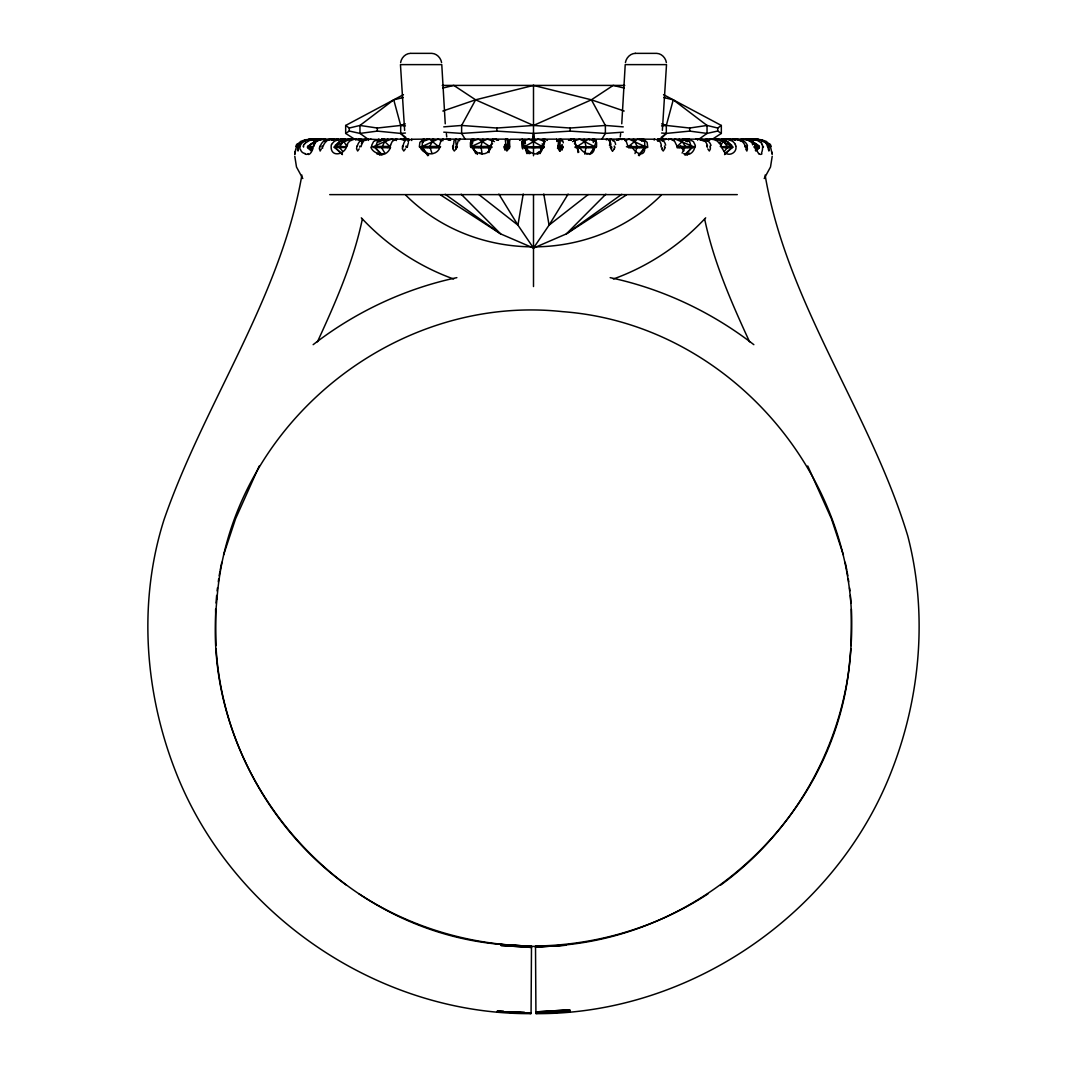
<?xml version="1.0" encoding="UTF-8"?>
<svg xmlns="http://www.w3.org/2000/svg" width="1067" height="1067" viewBox="0 0 1067 1067"><rect width="100%" height="100%" fill="white"/><g stroke="black" fill="none" stroke-linecap="round" stroke-linejoin="round"><path stroke-width="1.5" d="M402.379 147.913L402.392 148.46A9.029 8.683 -5.2 0 0 402.419 148.887L403.779 151.021L405.433 148.887M561.976 146.032L561.949 147.113M772.215 156.262L770.507 167.012L764.199 178.549M531.073 1012.796L531.486 946.869M509.399 141.057L509.613 140.124A37.358 3.201 89.9 0 1 510.079 139.244L556.814 139.137L556.787 141.458M371.676 146.032L371.703 146.913M452.648 147.113L452.688 146.046M427.867 155.755L422.252 147.806L422.319 141.591L425.64 139.137L507.932 139.137L509.292 147.486M215.601 609.07L215.921 645.615M573.926 140.364L573.766 139.137M319.54 148.887L320.153 151.034L321.354 148.887M850.892 648.656C845.171 741.618 795.902 830.446 720.612 885.117M851.079 645.615L851.399 609.07M508.959 146.032L508.866 147.113M402.406 147.113L402.526 146.046M216.027 603.002L216.641 595.413M314.418 144.832L314.698 141.591L318.233 139.137L307.643 146.446L307.643 147.806L311.311 150.981M695.257 146.899L695.297 146.019M621.754 123.785L625.222 64.62L666.515 64.62L662.367 130.361M561.896 147.913L561.842 148.353A9.083 8.376 -46.1 0 1 561.842 148.9L560.002 151.021M557.708 147.486L559.068 139.137L641.36 139.137L644.681 141.591L644.748 147.806L639.133 155.755M620.247 136.936L620.647 133.655M217.081 590.865L217.495 587.837M218.295 581.808L218.708 578.781M557.668 147.753L557.548 148.526M489.033 152.568L489.74 146.446L492.567 143.538M456.356 147.113L458.437 140.124M614.245 148.887L612.605 151.021M295.119 152.421L294.825 154.368L295.626 149.793M298.08 148.887L298.026 151.007L298.76 148.887M523.217 194.021L517.935 225.137L533.5 248.077L566.324 233.913L626.369 194.981M532.393 139.964L533.5 133.415L570.151 131.121L605.376 133.415L623.248 132.161M295.199 151.981L295.332 151.194M219.175 575.78L219.975 571.272M301.881 175.068C280.541 298.4 204.437 402.806 164.011 519.749C138.23 600.841 144.392 690.496 174.815 769.427C229.712 913.259 376.944 1014.597 531.073 1013.637M303.521 147.086L303.655 146.419M505.371 141.057L505.558 140.244A36.171 3.094 -89.9 0 1 506.065 139.27L506.158 139.137M584.823 154.168L586.05 146.446L584.089 139.137M405.847 147.113L406.074 146.032M220.242 569.778L221.803 562.322M362.38 218.922C353.39 261.828 335.692 302.188 317.433 341.827M295.626 149.793L296.599 146.472M319.807 147.113L320.087 146.032M356.912 146.032L356.711 147.113A13.137 12.471 38.8 0 0 356.751 147.926M596.533 146.833L596.586 142.631L594.799 139.59M359.646 147.113L359.939 146.032M400.618 62.566C401.339 57.751 405.513 53.43 410.502 53.35M456.009 148.887L454.302 151.021L452.768 148.887A9.043 8.576 31.1 0 1 452.755 148.46M625.409 62.566C626.209 57.751 630.384 53.417 635.412 53.35M660.5 139.257L666.315 133.415L666.315 125.453L673.25 99.818L663.767 97.55M223.59 554.92L235.567 518.789L259.254 465.972M298.493 147.113L298.853 146.046A9.51 9.323 -89.9 0 1 303.375 140.951M359.179 148.887L357.658 151.021L356.591 148.887A9.016 8.376 -42.9 0 1 356.525 148.46M321.874 147.113L322.221 146.032M543.783 146.819L543.797 139.59M299.253 147.113L299.64 146.032M523.19 139.59L523.203 146.819M540.142 153.581L542.116 146.446L544.557 142.805M591.211 153.581L594.239 147.806L595.919 141.591L593.866 139.137L596.306 140.364M488.179 152.141L489.74 147.806L491.874 147.513M755.236 150.074C765.026 146.179 753.649 143.618 748.767 139.137L759.357 146.446L759.357 147.806L755.689 150.981M634.985 153.581L637.266 146.446L633.264 139.137M390.455 145.152L392.269 141.431L395.017 139.59M482.911 139.137L480.95 146.446L482.177 154.168M438.937 146.873L440.764 141.418L442.392 139.59M747.007 139.137C752.062 138.937 755.183 147.393 759.357 146.446M390.189 145.806L389.695 146.926M381.813 155.142L375.304 147.806L377.411 141.591L382.066 139.137L409.181 139.137M312.271 147.099L312.578 146.419M347.055 144.458C346.428 154.435 330.29 158.543 331.17 146.112A7.962 7.322 18.1 0 1 331.477 144.538M504.638 149.927L507.332 147.419L506.185 147.513M538.982 153.581L542.116 147.806L544.117 147.513L544.117 146.726L522.883 146.726L522.883 147.513L524.884 147.806L542.116 147.806M624.168 111.035L591.385 99.818L533.5 85.413L475.615 99.818L461.624 125.453L461.624 133.415L465.079 139.057M347.415 143.752L349.696 141.057L353.137 139.604A49.455 34.117 77.7 0 1 355.951 139.07M453.848 141.057L454.422 140.257A36.091 9.39 -89.9 0 1 455.956 139.27L456.263 139.137M568.124 194.101L549.065 225.137L533.5 248.077L500.676 233.913L440.631 194.981M601.921 139.057L605.376 133.415L605.376 125.453L591.385 99.818L613.192 85.413L624.262 88.068M682.12 153.101L685.374 146.446L682.253 141.591L679.145 139.137M492.541 139.59L490.82 146.833A10.563 8.856 39.1 0 1 482.471 153.888A10.563 8.856 39.1 0 1 471.827 146.512M589.544 154.422L594.239 147.806L596.053 147.513L596.053 146.726L575.126 146.726M337.919 144.018L339.706 141.591L345.215 139.137L339.719 146.446L334.171 146.819M298 143.845L300.774 141.377L305.015 139.884M433.736 139.137L429.734 146.446L432.015 153.581M475.789 153.581L472.761 147.806L471.08 141.591L473.134 139.137L470.694 140.364M720.772 146.112L724.146 151.607L727.281 147.806L732.829 147.419M638.399 155.142L644.748 147.806L647.682 147.419M685.187 155.142L691.696 147.806L693.843 147.419M314.792 142.778L318.326 140.431L324.181 139.217M342.4 154.622L335.238 147.806L335.238 146.446L339.706 141.591L345.695 139.137M305.522 142.911L309.603 140.431L316.832 139.137M705.687 217.828C680.306 245.103 648.443 266.39 613.365 278.994M379.692 141.591L382.066 139.137M404.566 141.057L405.527 140.244A36.251 16.205 -89.9 0 1 408.168 139.27L408.688 139.137M408.181 141.057L409.341 140.124A37.465 16.752 89.9 0 1 411.795 139.257L424.533 139.137M605.856 194.181L566.324 233.913L621.794 194.287M538.755 151.994L537.235 153.261M684.801 154.622L691.696 147.806L689.589 141.591L684.934 139.137L657.832 139.137M691.696 147.806L677.198 147.806L677.198 146.446L682.253 141.591L682.987 139.137L689.589 141.591M724.6 154.622L731.762 147.806L731.762 146.446L727.294 141.591L721.785 139.137L727.281 146.446L732.829 146.819M314.698 141.591C298.026 155.155 314.458 139.91 319.993 139.137M686.988 155.222L689.335 153.101M661.34 195.061C592.318 264.109 474.682 264.109 405.66 195.061M724.613 154.168L731.762 147.806M539.262 152.114L538.275 152.874M562.269 144.512L559.668 146.819L560.815 146.726M335.118 145.472L339.706 141.591M387.855 139.137L384.747 141.591L373.157 146.819M588.144 194.567L549.065 225.137L543.783 194.021M661.113 137.496L666.315 133.415L689.682 131.108L707.034 133.415L717.731 131.028L721.332 133.415L712.956 138.843M313.151 344.668C355.258 312.071 404.713 288.704 456.849 277.647M403.233 97.55L393.75 99.818L359.966 125.453L349.269 128.027L345.668 125.453L403.459 94.643M472.201 139.59L470.414 142.631L470.467 146.833M698.925 139.217L707.034 133.415L707.034 125.453L673.25 99.818M661.58 125.879L666.315 125.453L689.682 128.027L707.034 125.453L717.731 128.027L721.332 125.453L663.541 94.643M359.886 141.044L365.861 139.137M362.98 141.044L368.955 139.137L382.76 139.844M354.044 138.843L345.668 133.415L349.269 131.028L359.966 133.415L377.318 131.108L400.685 133.415L405.42 133.028M577.967 152.568L577.26 146.446L588.584 139.137L595.919 141.591M708.075 893.786C657.139 927.356 596.413 945.255 535.501 946.029M563.163 147.806L559.668 147.419L560.815 147.513M348.269 139.137L335.238 146.446M503.837 146.446L507.332 146.819L506.185 146.726M526.858 153.581L524.884 146.446L538.061 139.137L545.37 141.591M748.821 140.364L751.101 139.137L754.022 140.124M324.008 141.044L325.808 140.244A24.701 20.873 -89.9 0 1 327.622 139.75L329.223 139.444A48.749 41.186 -89.9 0 1 330.503 139.27L331.143 139.137M326.182 141.044L328.369 140.124A25.555 21.593 89.8 0 1 329.81 139.75L331.397 139.444A48.749 41.2 89.9 0 1 332.677 139.27L334.451 139.137M489.74 147.806L472.761 147.806L470.947 147.513L470.947 146.726L487.419 139.137L494.461 141.591M422.919 139.59L419.891 142.364L419.331 146.859L422.252 146.446L438.017 139.137L441.951 140.604M379.705 141.591L384.533 139.137M661.487 140.364L663.901 139.137M358.019 140.364L360.459 139.137L363.354 140.124M304.228 141.031L306.749 140.124A25.034 24.554 89.6 0 1 308.403 139.75L310.284 139.444A48.882 47.935 89.7 0 1 311.764 139.27L313.285 139.137A10.323 9.843 77.5 0 0 313.458 140.284M424.546 140.364L427.24 139.137M616.379 140.364L619.073 139.137M591.385 99.818L533.5 125.453L496.849 128.027L461.624 125.453L443.752 126.866M471.094 140.364L473.921 139.137M568.498 140.364L571.325 139.137M672.463 140.364L675.318 139.137L693.843 146.819M303.682 141.591L309.43 139.137L341.547 139.137M519.589 140.364L522.47 139.137M327.649 140.124L330.21 139.137L332.784 140.124M569.538 140.124L572.112 139.137M734.216 140.124L736.79 139.137L739.351 140.124M625.049 140.604L628.983 139.137L644.748 146.446L647.682 146.819L647.122 142.364L644.095 139.59M377.411 141.591L384.013 139.137L384.747 141.591L389.802 146.446L389.802 147.806L373.157 147.419M617.873 140.124L620.674 139.137M314.645 141.591L321.754 139.137M572.539 141.591L579.581 139.137L594.239 146.446M334.171 147.419L344.814 147.513L344.814 146.726L346.748 146.446L344.001 141.591L351.323 139.137M422.319 141.591L429.454 139.137L438.404 146.446L440.604 146.726M368.075 139.217L359.966 133.415L359.966 125.453L377.318 128.027L400.685 125.453L405.367 123.852M442.832 111.035L475.615 99.818L533.5 125.453L570.151 128.027L605.376 125.453L623.248 126.866M703.646 140.124L706.541 139.137L708.981 140.364M312.978 140.124L315.899 139.137L318.179 140.364M521.63 141.591L528.939 139.137L542.116 146.446M663.447 140.124L666.382 139.137M471.08 141.591L478.416 139.137L489.74 146.446L491.874 146.726M307.643 146.446L308.59 147.513C305.722 147.313 312.138 147.886 311.764 150.074M310.324 147.513L309.39 147.806L309.39 146.446L312.791 146.726L312.791 147.513L310.324 147.513L310.324 146.726M460.157 139.137L459.85 139.23A37.318 9.723 89.9 0 0 458.437 140.084M684.24 139.844L687.762 139.137M756.676 146.726L757.61 146.446L757.61 147.806L754.209 147.513L754.209 146.726L756.676 146.726L756.676 147.513M723.639 140.244L725.027 139.884M768.96 146.726L768.64 146.819A13.311 8.523 71.8 0 1 768.787 147.753M759.237 147.513L758.37 146.726L759.237 146.726M377.318 139.604L373.583 141.564L371.756 145.152A8.376 7.389 27.9 0 0 371.716 146.032M503.837 147.806L506.998 147.806L506.998 146.446L504.744 144.512M562.362 149.927L560.002 147.806L560.002 146.446L563.163 146.446M442.738 88.068L453.808 85.413L475.615 99.818M305.002 139.884L310.644 139.137A10.217 10.217 0 0 0 310.63 140.377M338.826 139.604L334.451 141.191L331.904 143.858A7.842 7.149 44.9 0 0 331.637 144.592M677.198 146.446L691.696 146.446M305.482 139.79L306.189 139.657M302.641 141.364A9.51 9.443 -3.4 0 1 303.388 140.964L305.936 140.124A24.994 24.514 -89.6 0 1 307.589 139.75L309.483 139.444A48.882 47.935 -89.7 0 1 310.964 139.27L312.431 139.137A10.323 10.257 -55.3 0 0 312.458 140.31M722.186 146.726L727.281 146.446L727.281 147.806L722.186 147.513L722.186 146.726L720.252 146.446L722.999 141.591L731.762 146.446M420.705 146.726L422.252 147.806L438.404 147.806L438.404 146.446L422.252 146.446M626.396 146.726L644.748 146.446M375.304 146.446L389.802 146.446M683.667 139.27L684.094 139.137M644.748 147.806L628.596 147.806L628.596 146.446L637.546 139.137L644.681 141.591M594.239 147.806L575.126 147.513M472.761 146.446L489.74 146.446M714.93 139.19L715.17 139.137M716.464 139.27L717.758 139.137M324.195 139.217L325.448 139.137M731.989 139.27L734.443 139.137A48.749 41.213 -89.9 0 1 735.603 139.444L737.204 139.75A24.741 20.927 -89.9 0 1 739.018 140.244L740.818 141.044M333.971 139.137L333.638 139.163A10.323 8.749 89.9 0 0 333.664 140.377M734.309 139.137L732.549 139.137M534.607 139.964L533.5 133.415L496.849 131.121L461.624 133.415L443.752 132.161M535.927 1012.796L569.778 1010.836L535.927 1012.796L535.514 946.869M563.456 1011.449L569.791 1011.089L563.336 1011.409M342.814 151.474L339.719 147.806L339.719 146.446L344.814 146.726M542.369 1012.476L550.439 1012.063M535.927 1013.637C690.056 1014.597 837.288 913.259 892.185 769.427C920.674 695.711 927.69 612.818 907.79 536.021C870.299 411.982 786.979 304.215 765.119 175.068M410.968 53.35L431.855 53.363C436.776 53.577 440.804 57.845 441.591 62.566M761.451 142.911L757.37 140.431L750.168 139.137M343.387 139.137L367.742 139.137M449.901 139.137L450.261 139.137A50.589 15.525 -84 0 0 449.901 139.11M610.951 139.137L611.044 139.23A37.305 9.723 89.9 0 1 612.471 140.097M642.481 139.137L655.205 139.23A36.225 16.205 -89.9 0 1 657.859 140.204L658.819 141.057M753.542 140.284A10.323 9.843 -77.5 0 0 753.662 139.137L754.716 139.137M635.145 53.363L656.725 53.363C661.633 53.563 665.661 57.831 666.382 62.566M442.258 85.413L624.742 85.413M352.724 139.27L351.83 139.137M687.241 139.137L698.045 139.137L704.007 141.044M699.258 139.137L723.613 139.137M725.453 139.137L757.57 139.137L763.318 141.591M735.87 139.19L736.51 139.27A48.749 41.213 89.9 0 1 737.79 139.444L739.378 139.75A25.515 21.567 89.9 0 1 740.831 140.124L743.005 141.044M329.703 194.621L737.297 194.621M741.552 139.137L742.819 139.217M659.153 139.137L659.819 139.137A50.402 24.701 84.8 0 0 659.139 139.39M348.842 139.137L350.536 139.27M332.557 139.137L335.011 139.27M531.073 1013.37L497.182 1011.689L531.073 1013.37L528.045 1013.116M525.017 1013.01L507.172 1012.09M514.641 1012.09L524.497 1012.516M503.664 1011.409L497.209 1011.089L503.544 1011.449M516.561 1012.063L524.631 1012.476M503.637 1011.849L497.182 1011.529L503.837 1011.903M506.865 1012.009L524.617 1012.903M531.499 946.029C470.587 945.255 409.861 927.356 358.925 893.786M661.58 133.028L666.315 133.415M754.542 140.31A10.323 10.257 55.2 0 0 754.636 139.137L756.05 139.27A48.882 47.922 89.7 0 1 757.53 139.444L759.411 139.75A24.994 24.514 89.6 0 1 761.051 140.124L763.572 141.044A9.51 9.443 3.2 0 1 768.24 146.006M393.75 99.818L400.685 125.453L405.42 125.879M754.502 139.19L755.236 139.27A48.882 47.935 -89.7 0 1 756.73 139.444L758.61 139.75A25.034 24.554 -89.6 0 1 760.251 140.124L762.772 141.031M733.029 139.137L734.323 139.27M742.805 139.217L748.647 140.431L752.288 142.911M701.126 139.137L707.101 141.044M382.333 139.137L383.333 139.27M761.998 139.884L756.423 139.137A10.217 10.217 0 0 1 756.37 140.377M658.312 139.137L658.832 139.23A37.465 16.752 89.9 0 1 661.273 140.097L662.434 141.057M728.187 139.604L732.576 141.191L735.083 143.752A7.842 7.216 -22.8 0 1 735.443 144.445M761.758 139.83L766.226 141.377L769.014 143.845M341.973 139.884L343.374 140.244M610.151 277.647C662.287 288.69 711.742 312.071 753.849 344.668M689.669 139.604L693.39 141.564L695.217 145.152A8.376 7.456 -21 0 1 695.337 146.019M606.843 139.137L607.15 139.23A36.105 9.416 -89.9 0 1 608.697 140.204L609.257 141.057M715.677 139.137L722.999 141.591L718.731 139.137M400.618 139.137L403.553 140.124M661.633 123.852L666.315 125.453M671.957 139.59L674.691 141.431L676.505 145.152M745.246 139.137L752.302 141.591L752.582 144.832M446.326 139.137L449.127 140.124M453.635 278.994C418.557 266.39 386.694 245.103 361.313 217.828M494.888 139.137L497.462 140.124M721.305 139.137L727.294 141.591L731.882 145.472M544.543 139.137L547.411 140.364M394.537 140.364L391.682 139.137L384.747 141.591L381.626 147.806L384.88 153.101M593.079 139.137L595.906 140.364M495.675 139.137L498.502 140.364M639.76 139.137L642.454 140.364M447.927 139.137L450.621 140.364M682.467 139.137L687.295 141.591M403.099 139.137L405.513 140.364M624.622 139.59L626.262 141.418L628.09 146.873M529.765 153.261L528.258 151.994M528.725 152.874L527.738 152.114M445.206 194.287L500.676 233.913L461.144 194.181M346.388 885.117C271.098 830.446 221.829 741.618 216.108 648.656M400.685 125.453L400.685 133.415L405.887 137.496M478.856 194.567L517.935 225.137L498.876 194.101M758.717 153.701L754.903 147.526M335.238 147.806L342.387 154.168M377.665 153.101L380.012 155.222M560.842 139.137L560.935 139.23A37.372 3.188 89.9 0 1 561.402 140.124L561.629 141.057M556.814 139.137L556.907 139.23A36.158 3.094 -89.9 0 1 557.414 140.204L557.601 141.057M375.304 147.806L382.199 154.622M400.685 133.415L406.5 139.257M574.433 143.538L577.26 146.446M684.934 139.137L687.308 141.591M612.471 140.124L613.152 141.057M724.146 151.607C728.147 157.396 737.404 152.848 735.857 146.112M422.252 147.806L428.601 155.142M727.294 141.591L729.081 144.018M302.801 178.549L296.493 167.012L294.785 156.262M574.459 139.59L575.233 142.498M472.761 147.806L477.456 154.422M522.443 142.805L524.884 146.446M719.678 143.858L717.331 141.057L713.89 139.604A49.429 34.117 -74.9 0 0 711.035 139.244M524.884 147.806L528.018 153.581M807.746 465.972L831.433 518.789L843.41 554.92M754.396 146.419L754.796 147.313M677.265 146.926L676.771 145.806M749.567 341.827C731.308 302.188 713.61 261.828 704.62 218.922M767.36 146.032L767.747 147.113M770.481 146.686L772.148 154.235M768.147 146.032L768.507 147.113M576.167 146.833L575.26 142.765M577.26 147.806L578.821 152.141M744.793 146.032L745.139 147.113M746.927 146.032L747.207 147.113M707.808 148.887L709.328 151.021L710.395 148.887A9.016 8.243 48.8 0 0 710.315 148.46L710.369 147.913A13.137 12.657 -10.9 0 0 710.329 147.099M745.66 148.887L746.86 151.034L747.474 148.887A9.029 7.069 64.7 0 0 747.3 148.446M661.567 148.887L663.221 151.021L664.581 148.887A9.029 8.669 16.7 0 0 664.594 148.46L664.621 147.913M707.048 146.032L707.341 147.113M768.24 148.887L768.894 151.007L768.92 148.887M763.318 146.419L763.465 147.086M710.075 146.032L710.275 147.113M660.926 146.046L661.153 147.113M845.197 562.322L846.758 569.778M505.238 148.887L506.878 151.021L508.586 148.887A9.11 7.856 -58.1 0 0 508.812 148.46M509.452 148.526L509.332 147.753M847.025 571.272L847.825 575.78M771.801 151.981L772.081 153.755M610.644 147.113L610.497 146.046M664.474 146.032L664.594 147.113M848.292 578.781L848.705 581.808M849.505 587.837L849.919 590.865M446.353 133.655L446.753 136.936M404.633 130.361L400.458 64.62L441.778 64.62L445.246 123.785M558.134 147.113L558.041 146.032M850.359 595.413L850.973 603.002M614.312 146.046L614.352 147.113M505.038 147.113L505.011 146.032M543.623 140.257L543.65 141.097M758.41 146.726L758.41 147.513M732.402 146.726L732.402 147.513M730.922 146.726L730.922 147.513M728.668 146.726L728.668 147.513M725.733 146.726L725.733 147.513M721.332 125.453L721.332 133.415M717.731 128.027L717.731 131.028M692.87 146.726L692.87 147.513M690.349 146.726L690.349 147.513M689.682 128.027L689.682 131.108M687.161 146.726L687.161 147.513M683.467 146.726L683.467 147.513M679.359 146.726L679.359 147.513M646.295 146.726L646.295 147.513M643.054 146.726L643.054 147.513M639.293 146.726L639.293 147.513M635.172 146.726L635.172 147.513M630.81 146.726L630.81 147.513M592.318 146.726L592.318 147.513M588.197 146.726L588.197 147.513M583.862 146.726L583.862 147.513M579.448 146.726L579.448 147.513M570.151 128.027L570.151 131.121M562.069 146.726L562.069 147.513M560.482 146.726L560.482 147.513M560.215 146.446L560.215 147.806M559.842 146.726L559.722 147.513M540.035 146.726L540.035 147.513M535.701 146.726L535.701 147.513M533.5 85.413L533.5 155.755M533.5 194.901L533.5 286.543M531.299 146.726L531.299 147.513M526.965 146.726L526.965 147.513M507.278 146.726L507.278 147.513M506.785 146.446L506.785 147.806M506.518 146.726L506.518 147.513M504.931 146.726L504.931 147.513M496.849 128.027L496.849 131.121M487.552 146.726L487.552 147.513M483.138 146.726L483.138 147.513M478.803 146.726L478.803 147.513M474.682 146.726L474.682 147.513M436.19 146.726L436.19 147.513M431.828 146.726L431.828 147.513M427.707 146.726L427.707 147.513M423.946 146.726L423.946 147.513M387.641 146.726L387.641 147.513M383.533 146.726L383.533 147.513M379.839 146.726L379.839 147.513M377.318 128.027L377.318 131.108M376.651 146.726L376.651 147.513M374.13 146.726L374.13 147.513M349.269 128.027L349.269 131.028M345.668 125.453L345.668 133.415M341.267 146.726L341.267 147.513M338.332 146.726L338.332 147.513M336.078 146.726L336.078 147.513M334.598 146.726L334.598 147.513M573.979 139.07A50.309 6.722 -82.9 0 1 574.499 139.244M594.332 146.312A10.563 7.109 55.3 0 1 588.957 153.888A10.563 7.109 55.3 0 1 578.928 146.126M593.906 139.003A50.216 10.403 83.8 0 1 594.772 139.284M589.251 139.937A50.709 10.47 -84.9 0 1 589.544 139.71M571.165 140.31A50.656 6.562 87.1 0 1 571.325 140.004M592.945 138.977A10.297 0.934 89.3 0 1 592.945 140.177M593.372 141.257A9.643 3.775 85.6 0 1 593.319 142.471M560.242 149.247A10.283 1.627 89.2 0 1 558.481 139.23M606.416 139.07A10.323 1.654 -86.2 0 1 606.349 139.964M623.421 139.123A49.989 15.378 -81.9 0 1 624.648 139.444M621.928 139.003A10.23 1.867 -86.9 0 1 621.888 139.684M644.415 146.019A10.657 5.975 59.4 0 1 640.76 153.848A10.657 5.975 59.4 0 1 631.424 145.899M642.467 139.017A50.056 19.339 82.9 0 1 644.081 139.364M641.694 139.07A10.23 2.988 89.2 0 1 641.654 141.004M633.838 139.644A50.562 19.499 -83.8 0 1 634.398 139.457M616.699 139.577A50.602 15.418 86.4 0 1 617.113 139.377M654.284 139.097A10.323 3.641 -86 0 1 654.191 140.137M669.996 139.177A49.842 24.448 -79.6 0 1 671.97 139.524M668.609 139.057A10.23 3.841 -86.7 0 1 668.542 139.95M676.958 145.899A8.309 1.32 65.3 0 1 676.705 145.299M683.96 150.834A10.723 4.481 62.3 0 1 680.506 145.672M683.654 153.661A11.55 9.603 77.4 0 0 690.269 153.728A10.857 9.11 76.1 0 0 694.87 146.779M687.228 139.003A49.816 28.782 80.7 0 1 689.655 139.377M686.414 139.097A10.243 4.962 89.2 0 1 686.308 141.177M674.331 139.577A50.309 29.009 -81.2 0 1 675.171 139.417M709.875 139.083A10.243 6.122 -86.1 0 1 709.782 140.11M719.892 143.098A7.882 3.081 71.8 0 1 720.345 143.912M719.838 142.178A8.002 1.814 67.7 0 1 721.372 145.085M735.23 144.525A7.962 7.109 15.9 0 1 735.75 146.126M724.906 138.963A49.469 38.479 75.8 0 1 728.201 139.364M724.36 139.11A10.217 7.349 88.9 0 1 724.16 141.364M707.501 139.59A50.149 38.892 -75.4 0 1 708.621 139.43M695.644 139.244A50.162 34.784 81.7 0 1 696.618 139.083M732.789 139.123A10.323 8.109 -83.9 0 1 732.669 140.257M741.152 139.11A10.217 8.336 -84.6 0 1 741.045 140.23M752.555 142.511A7.789 5.975 74.4 0 1 753.382 143.565A7.749 4.828 67.3 0 1 753.889 144.312M754.156 143.885A7.909 3.654 64.4 0 1 755.343 146.286M761.998 153.821A13.164 4.975 81 0 1 758.77 153.595M762.585 146.499A11.35 4.401 80.4 0 1 761.585 152.754M762.038 144.752A7.922 6.069 47.2 0 1 762.758 146.459M762.438 144.619A7.762 7.016 28.7 0 0 761.998 143.912A7.776 7.482 1.7 0 0 761.411 142.965M749.741 139.123A10.217 9.323 88.1 0 1 749.487 141.244M729.041 139.617A49.816 46.321 -57.6 0 1 730.402 139.484M721.906 139.163A49.802 43.747 74.1 0 1 723.599 138.963M724.253 140.27A10.203 8.549 -88.8 0 1 724.173 139.123M756.223 139.123A10.217 9.95 -76 0 1 756.103 140.337M769.32 143.618A7.709 6.495 55 0 1 769.907 144.525M770.267 144.365A7.869 5.642 55.9 0 1 771.148 146.432M768.707 144.979A7.869 3.988 59.5 0 1 769.467 146.512M768.68 144.085A7.709 5.682 55.7 0 1 769.134 144.779M734.456 139.59A49.602 48.282 20.9 0 1 735.883 139.47M734.389 138.99A49.602 48.895 31.6 0 1 735.83 138.857M722.372 139.47A49.802 43.507 66.2 0 1 723.639 139.377M722.826 140.511A10.203 9.936 -64.2 0 1 722.732 139.163M729.001 138.963A49.802 47.001 -66.7 0 1 730.388 138.857M724.906 139.35A49.442 38.039 72.8 0 1 726.067 139.484M725.84 139.177A10.217 8.816 83.8 0 1 725.76 140.551M340.933 139.07A49.469 38.479 -75.8 0 1 342.094 138.963M342.64 139.11A10.217 7.349 -88.9 0 0 342.694 140.257A10.203 8.549 88.8 0 0 342.827 139.123M336.598 139.484A49.816 46.321 57.6 0 1 337.946 139.617M343.401 138.963A49.802 43.734 -74.2 0 1 344.668 139.11M310.897 140.337A10.217 9.95 76 0 1 310.777 139.123M297.093 144.525A7.709 6.495 -55 0 1 297.68 143.618M295.852 146.432A7.869 5.642 -55.9 0 1 296.733 144.365M297.533 146.512A7.869 3.988 -59.5 0 1 298.293 144.979M297.866 144.779A7.709 5.682 -55.7 0 1 298.32 144.085M331.117 139.47A49.602 48.282 -20.9 0 1 332.544 139.59M331.17 138.857A49.602 48.882 -31.6 0 1 332.611 138.99M316.832 141.418A10.217 10.043 -72.6 0 1 316.526 139.15M304.695 143.885A7.789 7.602 24.4 0 1 305.469 142.871M304.162 144.592A7.749 7.362 -12.2 0 1 304.575 143.832M303.255 146.406A7.909 7.056 -31.4 0 1 303.842 144.498M305.095 153.501A11.35 7.589 -55.3 0 1 300.401 149.22M308.19 153.608A13.177 5.082 -80.9 0 1 304.975 153.848M313.044 148.366A11.27 4.228 -80.5 0 1 308.07 154.462M313.698 146.579A7.922 1.627 -63.6 0 1 314.258 145.445M313.938 144.912A7.762 3.815 -64.7 0 1 314.338 144.258M314.352 144.192A7.802 5.068 -68 0 1 315.058 143.205M325.075 140.244A10.23 9.59 87.9 0 1 324.982 139.137M343.361 139.377A49.802 43.494 -66.2 0 1 345.054 139.51M343.947 139.137A10.096 9.923 54.2 0 1 343.867 140.431M336.612 138.857A49.816 47.001 66.7 0 1 337.999 138.963M331.624 140.337A10.323 9.23 -81.7 0 1 331.57 139.137M338.826 139.857A49.442 38.052 -72.8 0 1 342.094 139.35M341.48 141.858A10.217 8.816 -83.8 0 1 341.16 139.177M347.349 145.165A7.869 2.001 -68.3 0 1 347.629 144.579M355.938 140.257A10.23 7.976 88.8 0 1 355.845 139.137M370.342 139.27A50.149 34.664 -77.2 0 1 371.329 139.337M358.352 138.91A50.149 39.319 80.3 0 1 359.486 138.99M377.305 139.83A49.829 28.622 -78.9 0 1 379.732 139.31M378.732 142.111A10.243 7.042 -85.7 0 1 378.478 139.203M376.984 153.074A10.857 9.816 -6.4 0 1 370.836 147.179M383.306 153.675A11.537 9.67 -77.1 0 1 376.691 153.728M390.575 147.259A10.737 8.896 -76.5 0 1 383.4 154.448M390.642 144.992A8.323 1.56 -64.8 0 1 390.362 145.712M395.043 139.684A49.829 24.501 81.3 0 1 396.991 139.137M396.39 140.564A10.23 5.935 89 0 1 396.297 139.177M407.194 139.177A50.416 24.888 -81.7 0 1 407.901 139.23M391.829 138.95A50.216 29.383 84.5 0 1 392.669 139.017M381.866 139.123A10.283 6.082 88.8 0 1 381.839 140.217M408.381 141.698A10.323 5.548 -85.6 0 1 408.314 139.15M422.905 139.844A50.029 19.139 -81.6 0 1 424.519 139.31M423.292 142.525A10.23 5.175 -86.4 0 1 423.106 139.257M439.964 147.166A10.657 9.483 21.9 0 1 430.348 153.835A10.657 9.483 21.9 0 1 419.878 146.726M442.418 139.777A50.002 15.258 83.1 0 1 443.592 139.217M442.912 140.711A10.23 4.108 89.2 0 1 442.832 139.203M432.575 138.963A50.562 19.739 86.3 0 1 433.122 139.017M456.969 147.366A10.323 3.708 -86 0 1 455.836 139.177M472.174 139.99A50.216 10.283 -82.8 0 1 473.068 139.377M471.734 143.525A10.23 3.414 -86.7 0 1 471.561 139.377M492.607 140.097A50.309 6.642 83.9 0 1 493.061 139.404M492.901 140.364A10.23 2.561 89.3 0 1 492.861 139.15M477.416 138.977A50.709 10.697 87 0 1 477.709 138.977M472.721 143.058A9.643 4.748 -82.8 0 1 472.614 141.818M506.438 148.58A10.323 1.947 -86.2 0 1 505.718 139.217M522.883 142.538A50.242 1.761 -83.2 0 1 523.15 141.311M522.803 148.967A10.23 1.694 -86.9 0 1 521.763 142.338M542.69 146.566A10.537 8.056 49.1 0 1 535.767 153.901A10.537 8.056 49.1 0 1 525.284 146.326M543.65 139.537A50.256 1.827 84.1 0 1 543.743 139.11M543.463 140.631A10.243 0.854 89.3 0 1 543.436 139.217M542.169 147.446A50.723 1.814 -85.2 0 1 542.396 145.846M543.116 139.884A10.257 1.187 89.1 0 1 543.103 139.07M524.364 142.058A50.723 2.027 87.3 0 1 524.444 140.991M524.911 139.457A10.283 1.427 -89.3 0 1 524.697 143.538M543.49 140.897A10.257 1.56 87.1 0 1 543.49 141.351M542.276 143.738A9.776 2.361 85.6 0 1 542.236 144.352M543.343 147.526A10.603 3.028 89.6 0 1 542.73 148.54M543.65 140.551A10.03 2.801 84.6 0 1 543.677 142.191M525.431 143.778A10.043 2.054 84.1 0 1 525.177 142.431M557.588 140.657A9.523 0.814 -90 0 1 558.254 140.791M559.068 148.06A13.311 7.002 73.4 0 1 558.975 147.339M558.534 148.873A9.11 7.602 60.5 0 1 558.441 148.446M559.882 151.194A2.948 2.641 54.8 0 1 558.708 148.9M562.602 146.966A13.257 10.003 -66.2 0 1 562.562 147.82M561.762 139.964A9.523 2.708 -82.9 0 1 563.296 142.818M560.162 139.003A10.323 0.854 90 0 1 560.028 144.458M560.335 147.619A9.363 1.587 88 0 1 560.242 147.966M505.598 147.459A9.523 0.814 -90 0 1 505.731 143.992M505.798 148.006A13.257 8.723 71.1 0 1 505.731 147.259M505.331 148.873A9.083 8.203 50.6 0 1 505.251 148.446M509.653 146.899A13.311 8.523 -69.9 0 1 509.573 147.766M508.866 143.752A9.523 1.107 -83.3 0 1 509.372 141.604M509.813 146.472A10.323 0.92 90 0 1 509.519 139.99M507.812 139.11A10.283 0.907 -90 0 1 506.758 149.113M506.798 147.606A9.363 1.52 -88.7 0 1 506.718 147.233M453.248 146.672A9.523 2.481 -90 0 1 454.049 142.018M453.222 147.98A13.204 10.243 67.2 0 1 453.195 147.219M456.276 148.473A9.123 7.042 -65.2 0 1 456.183 148.913M457.29 146.779A13.324 6.695 -72.3 0 1 457.156 147.699M459.544 140.764A10.323 2.721 90 0 1 459.504 139.23M403.019 146.406A9.51 4.255 90 0 1 404.686 141.498M402.739 147.953A13.164 11.524 59.5 0 1 402.752 147.166M406.954 146.486A13.364 4.375 -73.9 0 1 406.754 147.499M407.301 147.246A9.523 2.481 -83.3 0 1 408.448 142.765M411.755 140.524A10.323 4.655 90 0 1 411.689 139.177M365.568 140.377A10.323 7.456 -84.6 0 1 365.541 139.15M357.312 146.259A9.51 6.162 90 0 1 359.966 141.244M361.926 141.551A13.391 1.334 -74.8 0 1 361.473 143.765M361.033 146.739A9.523 4.601 -82.6 0 1 363.193 141.831M368.502 140.431A10.323 6.722 89.9 0 1 368.422 139.163M320.34 146.139A9.51 8.029 -90 0 1 324.021 141.071M319.473 147.9A13.137 12.684 -20.6 0 1 319.607 147.073M319.393 148.913A9.029 7.349 -62.3 0 1 319.433 148.473M322.541 148.326A13.378 2.547 -74.6 0 1 322.701 147.739M323.061 146.432A9.523 6.842 -80.7 0 1 326.329 141.404M305.509 140.244A24.221 23.754 -89.7 0 1 307.589 139.75M297.76 147.846A13.204 11.497 -60.6 0 1 297.973 147.006M297.866 148.927A9.069 5.215 -70.8 0 1 297.946 148.486M299.827 148.073A13.311 6.895 -72.2 0 1 300.04 147.353M300.054 146.206A9.51 8.709 -73.4 0 1 304.282 141.151M310.284 139.444A48.882 47.935 89.7 0 1 311.764 139.27M313.178 140.324A10.323 10.136 89.8 0 1 313.071 139.137M306.309 140.244A24.261 23.794 89.6 0 1 308.39 139.75M303.388 141.257A9.51 9.323 89.8 0 1 304.135 140.844M312.631 140.297A10.323 10.123 -89.8 0 1 312.524 139.137M759.411 139.75A24.221 23.754 89.7 0 1 761.491 140.244M763.625 140.951A9.51 9.323 89.9 0 1 764.359 141.377M762.718 141.151A9.51 8.709 73.4 0 1 763.412 141.604M753.929 139.137A10.323 10.136 -89.8 0 1 753.822 140.324M758.597 139.75A24.261 23.794 -89.6 0 1 760.678 140.244M762.865 140.844A9.51 9.323 -89.8 0 1 767.533 145.966M768.627 148.446A9.083 4.801 71.8 0 1 768.693 148.86M767.973 147.219A13.204 10.443 64.7 0 1 768.173 147.98M754.476 139.137A10.323 10.123 89.8 0 1 754.369 140.297M740.938 140.737A9.523 8.043 -89.9 0 1 745.113 145.886M745.98 146.472A13.378 4.521 75.3 0 1 746.286 147.486M746.993 147.153A13.137 12.284 41.8 0 1 747.153 147.94M743.125 140.791A9.51 8.843 -70.9 0 1 747.514 145.779M734.896 139.123A10.323 8.723 89.9 0 1 734.816 140.257M697.685 139.11A10.323 5.842 -85.4 0 1 697.578 140.204M704.127 140.604A9.523 6.162 -89.9 0 1 707.474 145.766M706.941 146.699A13.391 0.667 76.1 0 1 706.647 145.445M707.274 140.617A9.51 7.469 -78.7 0 1 711.022 145.525M700.632 139.11A10.323 6.669 89.9 0 1 700.579 140.204M684.654 140.324A10.283 6.615 -90 0 1 684.601 139.137M658.926 140.417A9.523 4.255 -89.9 0 1 661.407 145.565M662.434 148.34A13.364 2.454 75.9 0 1 662.314 147.766M664.874 147.059A13.164 12.164 -46.3 0 1 664.928 147.873M662.634 140.417A9.51 5.882 -81.1 0 1 665.648 145.165M657.712 139.097A10.323 4.601 89.9 0 1 657.605 141.164M609.31 140.097A9.523 2.481 -90 0 1 610.991 145.059M611.764 148.14A13.324 4.948 74.9 0 1 611.644 147.459M611.164 148.873A9.123 6.722 66.4 0 1 611.058 148.446M612.525 151.154A2.948 2.401 63.5 0 1 611.378 148.913M614.339 148.46A9.043 8.656 -22.2 0 1 614.285 148.9M614.845 147.019A13.204 11.23 -59.7 0 1 614.845 147.86M613.338 140.19A9.523 4.295 -82.3 0 1 615.619 144.538M610.097 139.07A10.323 2.667 89.9 0 1 609.47 145.525M538.035 152.728A6.802 3.988 -6.2 0 1 536.928 153.288M529.685 153.648A6.802 3.988 -6.2 0 1 528.392 153.061M539.742 152.701A7.269 3.828 9.2 0 1 537.341 153.768M530.312 153.141A7.269 3.828 9.2 0 1 528.432 152.208M481.19 153.435A7.269 3.935 2.9 0 1 479.737 152.834M588.184 153.368A7.269 3.601 14.9 0 1 586.29 153.915M216.974 599.134C198.462 769.614 333.344 932.171 504.464 944.695C674.944 963.208 837.502 828.339 850.026 657.205C868.538 486.725 733.656 324.168 562.536 311.644C392.056 293.132 229.498 428.014 216.974 599.134M456.769 147.419L455.516 147.513L455.516 146.726L456.769 147.419M611.484 146.726L610.231 147.419L611.484 147.513L611.484 146.726M565.963 945.215L535.514 947.123L565.963 945.215M569.711 1009.835L535.914 1011.916L569.711 1009.835M569.818 1011.689L535.927 1013.37L569.818 1011.689M495.942 139.137L495.742 139.257A50.656 6.749 -85 0 1 495.928 139.137M531.499 946.336L501.063 944.602L531.499 946.336M531.486 947.429L501.023 945.469L531.486 947.429"/></g></svg>
